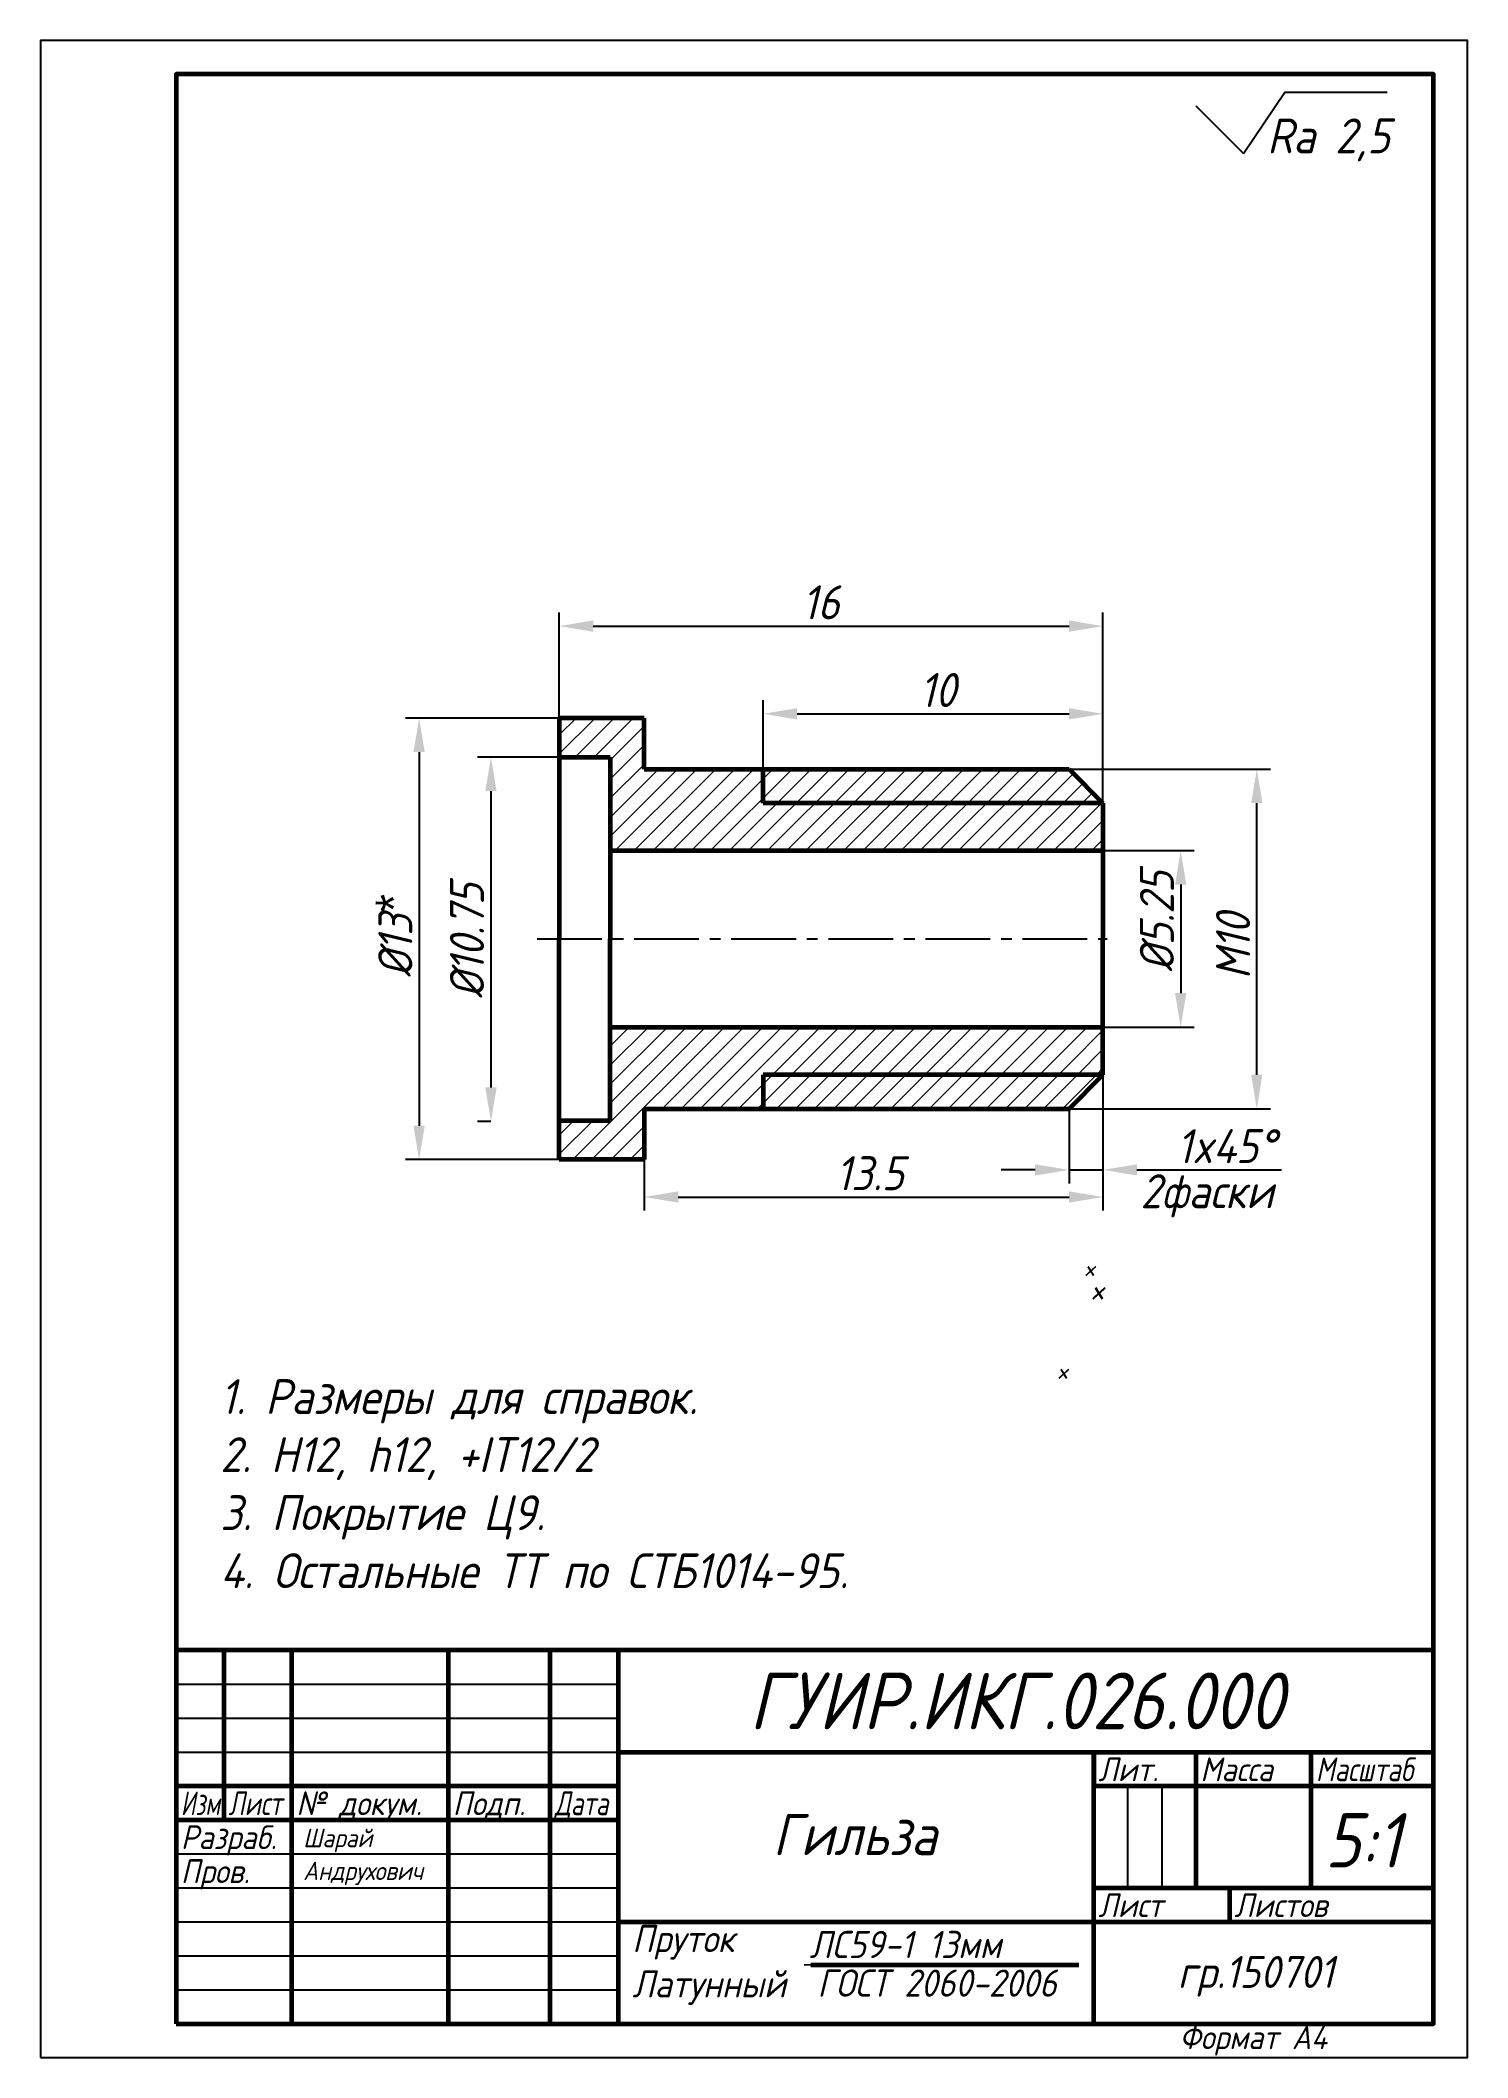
# Model space of a CAD drawing. Header units: millimetres. Extents: x 0 to 210, y 0 to 297.
import ezdxf

# ---------------------------------------------------------------- set-up
doc = ezdxf.new("R2010")
doc.units = ezdxf.units.MM
doc.header["$LTSCALE"] = 0.5
doc.linetypes.add('осевая2', pattern=[28.575, 19.05, -3.175, 3.175, -3.175])
doc.layers.get('0').update_dxf_attribs({"lineweight": 60})
doc.layers.get('Defpoints').update_dxf_attribs({"color": 5})
doc.layers.add('1-оси', color=1, linetype='осевая2')
doc.layers.add('3-размеры', color=6, linetype='Continuous')
doc.layers.add('4-текст', color=7, linetype='Continuous', true_color=0x00ad00)
doc.styles.get("Standard").update_dxf_attribs({"font": 'ISOCPEUI.TTF', "width": 0.9})
doc.dimstyles.new('Standart', dxfattribs={"dimtxt": 5, "dimasz": 5, "dimexe": 2, "dimexo": 0, "dimgap": 1, "dimtad": 1, "dimtoh": 1, "dimdec": 0, "dimtxsty": 'Standard', "dimcen": 2.5, "dimadec": 0, "dimazin": 0, "dimtfac": 1, "dimtdec": 0, "dimtmove": 0, "dimatfit": 3, "dimldrblk": 'DOTSMALL', "dimfxl": 1, "dimarcsym": 0})
pattern_1 = [(45, (47.6012, 39.7144), (-1.403165, 1.403165), [])]

# ---------------------------------------------------------------- blocks, each defined once
blk = doc.blocks.new('*D6')
at = {"layer": '3-размеры', "color": 0, "lineweight": -2, "transparency": 16777216}
for p, q in [((76.35, 197.21), (76.35, 212.76)), ((156.35, 184.71), (156.35, 212.76)), ((81.35, 210.76), (151.35, 210.76))]:
    blk.add_line(p, q, dxfattribs=at)
at = {"layer": '3-размеры', "color": 0, "transparency": 16777216}
for points in [[(81.35, 211.6), (81.35, 209.93), (76.35, 210.76)], [(151.35, 211.6), (151.35, 209.93), (156.35, 210.76)]]:
    blk.add_solid(points, dxfattribs=at)
at = {"layer": 'Defpoints', "color": 0, "transparency": 16777216}
for p in [(156.35, 210.76), (76.35, 197.21), (156.35, 184.71)]:
    blk.add_point(p, dxfattribs=at)
at = {"layer": '3-размеры', "color": 0, "transparency": 16777216, "insert": (114.84, 214.26), "char_height": 5, "width": 4.425, "attachment_point": 5}
blk.add_mtext('16', dxfattribs=at)
blk = doc.blocks.new('_DotSmall')
at = {"color": 0, "linetype": 'ByBlock', "const_width": 0.5}
blk.add_lwpolyline([(-0.0625, 0, 1), (0.0625, 0, 1)], format="xyb", close=True, dxfattribs=at)
blk = doc.blocks.new('*D7')
at = {"layer": '3-размеры', "color": 0, "lineweight": -2, "transparency": 16777216}
for p, q in [((76.35, 197.21), (53.73, 197.21)), ((55.73, 192.21), (55.73, 137.21)), ((76.35, 132.21), (53.73, 132.21))]:
    blk.add_line(p, q, dxfattribs=at)
at = {"layer": '3-размеры', "color": 0, "transparency": 16777216}
for points in [[(54.89, 192.21), (56.56, 192.21), (55.73, 197.21)], [(54.89, 137.21), (56.56, 137.21), (55.73, 132.21)]]:
    blk.add_solid(points, dxfattribs=at)
at = {"layer": 'Defpoints', "color": 0, "transparency": 16777216}
for p in [(76.35, 197.21), (55.73, 132.21), (76.35, 132.21)]:
    blk.add_point(p, dxfattribs=at)
at = {"layer": '3-размеры', "color": 0, "transparency": 16777216, "insert": (52.02, 165.04), "char_height": 5, "width": 4.6875, "attachment_point": 5, "rotation": 90}
blk.add_mtext('%%C13{\\fArial|b0|i1|c204|p34;\\H1.08333x;*}', dxfattribs=at)
blk = doc.blocks.new('*D8')
at = {"layer": '3-размеры', "color": 0, "lineweight": -2, "transparency": 16777216}
for p, q in [((76.35, 191.46), (64.3, 191.46)), ((66.3, 186.46), (66.3, 142.84)), ((66.3, 137.84), (64.3, 137.84))]:
    blk.add_line(p, q, dxfattribs=at)
at = {"layer": '3-размеры', "color": 0, "transparency": 16777216}
for points in [[(65.46, 186.46), (67.13, 186.46), (66.3, 191.46)], [(65.46, 142.84), (67.13, 142.84), (66.3, 137.84)]]:
    blk.add_solid(points, dxfattribs=at)
at = {"layer": 'Defpoints', "color": 0, "transparency": 16777216}
for p in [(76.35, 191.46), (66.3, 137.84), (66.3, 137.84)]:
    blk.add_point(p, dxfattribs=at)
at = {"layer": '3-размеры', "color": 0, "transparency": 16777216, "insert": (62.77, 164.45), "char_height": 5, "width": 5.9898, "attachment_point": 5, "rotation": 90}
blk.add_mtext('%%C10.75', dxfattribs=at)
blk = doc.blocks.new('*D9')
at = {"layer": '3-размеры', "color": 0, "lineweight": -2, "transparency": 16777216}
for p, q in [((151.35, 189.71), (180.98, 189.71)), ((178.98, 144.71), (178.98, 184.71)), ((151.35, 139.71), (180.98, 139.71))]:
    blk.add_line(p, q, dxfattribs=at)
at = {"layer": '3-размеры', "color": 0, "transparency": 16777216}
for points in [[(178.15, 184.71), (179.81, 184.71), (178.98, 189.71)], [(178.15, 144.71), (179.81, 144.71), (178.98, 139.71)]]:
    blk.add_solid(points, dxfattribs=at)
at = {"layer": 'Defpoints', "color": 0, "transparency": 16777216}
for p in [(151.35, 189.71), (178.98, 189.71), (151.35, 139.71)]:
    blk.add_point(p, dxfattribs=at)
at = {"layer": '3-размеры', "color": 0, "transparency": 16777216, "insert": (175.48, 163.65), "char_height": 5, "attachment_point": 5, "rotation": 90}
blk.add_mtext('М10', dxfattribs=at)
blk = doc.blocks.new('*D10')
at = {"layer": '3-размеры', "color": 0, "lineweight": -2, "transparency": 16777216}
for p, q in [((156.35, 177.7), (169.78, 177.7)), ((167.78, 172.7), (167.78, 156.73)), ((156.35, 151.73), (169.78, 151.73))]:
    blk.add_line(p, q, dxfattribs=at)
at = {"layer": '3-размеры', "color": 0, "transparency": 16777216}
for points in [[(166.95, 172.7), (168.61, 172.7), (167.78, 177.7)], [(166.95, 156.73), (168.61, 156.73), (167.78, 151.73)]]:
    blk.add_solid(points, dxfattribs=at)
at = {"layer": 'Defpoints', "color": 0, "transparency": 16777216}
for p in [(156.35, 177.7), (156.35, 151.73), (167.78, 151.73)]:
    blk.add_point(p, dxfattribs=at)
at = {"layer": '3-размеры', "color": 0, "transparency": 16777216, "insert": (164.28, 167.3), "char_height": 5, "width": 14.9284, "attachment_point": 5, "rotation": 90}
blk.add_mtext('%%C5.25', dxfattribs=at)
blk = doc.blocks.new('*D11')
at = {"layer": '3-размеры', "color": 0, "lineweight": -2, "transparency": 16777216}
for p, q in [((156.35, 144.71), (156.35, 124.71)), ((88.85, 132.21), (88.85, 124.71)), ((93.85, 126.71), (151.35, 126.71))]:
    blk.add_line(p, q, dxfattribs=at)
at = {"layer": '3-размеры', "color": 0, "transparency": 16777216}
for points in [[(93.85, 127.54), (93.85, 125.88), (88.85, 126.71)], [(151.35, 127.54), (151.35, 125.88), (156.35, 126.71)]]:
    blk.add_solid(points, dxfattribs=at)
at = {"layer": 'Defpoints', "color": 0, "transparency": 16777216}
for p in [(156.35, 144.71), (88.85, 132.21), (156.35, 126.71)]:
    blk.add_point(p, dxfattribs=at)
at = {"layer": '3-размеры', "color": 0, "transparency": 16777216, "insert": (122.06, 130.21), "char_height": 5, "attachment_point": 5}
blk.add_mtext('13.5', dxfattribs=at)
blk = doc.blocks.new('*D12')
at = {"layer": '3-размеры', "color": 0, "lineweight": -2, "transparency": 16777216}
for p, q in [((106.35, 189.71), (106.35, 199.85)), ((156.35, 184.71), (156.35, 199.85)), ((111.35, 197.85), (151.35, 197.85))]:
    blk.add_line(p, q, dxfattribs=at)
at = {"layer": '3-размеры', "color": 0, "transparency": 16777216}
for points in [[(111.35, 198.68), (111.35, 197.01), (106.35, 197.85)], [(151.35, 198.68), (151.35, 197.01), (156.35, 197.85)]]:
    blk.add_solid(points, dxfattribs=at)
at = {"layer": 'Defpoints', "color": 0, "transparency": 16777216}
for p in [(156.35, 197.85), (106.35, 189.71), (156.35, 184.71)]:
    blk.add_point(p, dxfattribs=at)
at = {"layer": '3-размеры', "color": 0, "transparency": 16777216, "insert": (132.05, 201.35), "char_height": 5, "attachment_point": 5}
blk.add_mtext('10', dxfattribs=at)
blk = doc.blocks.new('*D14')
at = {"layer": '3-размеры', "color": 0, "lineweight": -2, "transparency": 16777216}
for p, q in [((151.35, 139.71), (151.35, 128.7)), ((156.35, 139.71), (156.35, 128.7)), ((146.35, 130.7), (141.35, 130.7)), ((151.35, 130.7), (156.35, 130.7)), ((161.35, 130.7), (182.63, 130.7))]:
    blk.add_line(p, q, dxfattribs=at)
at = {"layer": '3-размеры', "color": 0, "transparency": 16777216}
for points in [[(146.35, 131.53), (146.35, 129.87), (151.35, 130.7)], [(161.35, 131.53), (161.35, 129.87), (156.35, 130.7)]]:
    blk.add_solid(points, dxfattribs=at)
at = {"layer": 'Defpoints', "color": 0, "transparency": 16777216}
for p in [(151.35, 139.71), (156.35, 139.71), (156.35, 130.7)]:
    blk.add_point(p, dxfattribs=at)
at = {"layer": '3-размеры', "color": 0, "transparency": 16777216, "insert": (174.49, 134.2), "char_height": 5, "attachment_point": 5}
blk.add_mtext('1x45%%d', dxfattribs=at)

msp = doc.modelspace()

# ---------------------------------------------------------------- hatches: boundary and pattern name
at = {"lineweight": 13}
h = msp.add_hatch(dxfattribs=at)
h.set_pattern_fill('ANSI31', color=256, scale=0.625)
h.set_pattern_definition(pattern_1)
h.paths.add_polyline_path([(151.35, 189.71), (106.35, 189.71), (106.35, 184.71), (151.35, 184.71)], flags=17)
h.paths.add_polyline_path([(151.35, 189.71), (151.35, 184.71), (156.35, 184.71)])
h.paths.add_polyline_path([(151.35, 184.71), (106.35, 184.71), (106.35, 189.71), (88.85, 189.71), (88.85, 197.21), (76.35, 197.21), (76.35, 191.45), (83.85, 191.45), (83.85, 177.7), (151.35, 177.7)])
h = msp.add_hatch(dxfattribs=at)
h.set_pattern_fill('ANSI31', color=256, scale=0.625)
h.set_pattern_definition(pattern_1)
h.paths.add_polyline_path([(156.35, 184.71), (151.35, 184.71), (151.35, 177.7), (156.35, 177.7), (156.35, 177.84)])
h = msp.add_hatch(dxfattribs=at)
h.set_pattern_fill('ANSI31', color=256, scale=0.625)
h.set_pattern_definition(pattern_1)
h.paths.add_polyline_path([(151.35, 139.71), (106.35, 139.71), (106.35, 144.71), (151.35, 144.71)], flags=17)
h.paths.add_polyline_path([(151.35, 139.71), (151.35, 144.71), (156.35, 144.71)])
h.paths.add_polyline_path([(151.35, 144.71), (106.35, 144.71), (106.35, 139.71), (88.85, 139.71), (88.85, 132.21), (76.35, 132.21), (76.35, 137.98), (83.85, 137.98), (83.85, 151.73), (151.35, 151.73)])
h = msp.add_hatch(dxfattribs=at)
h.set_pattern_fill('ANSI31', color=256, scale=0.625)
h.set_pattern_definition(pattern_1)
h.paths.add_polyline_path([(156.35, 144.71), (151.35, 144.71), (151.35, 151.73), (156.35, 151.73), (156.35, 151.59)])

# ---------------------------------------------------------------- linework, layer by layer
for p, q in [((88.85, 197.21), (76.35, 197.21)), ((76.35, 197.21), (76.35, 191.46)), ((88.85, 189.71), (88.85, 197.21)), ((76.35, 191.45), (83.85, 191.45)), ((76.35, 191.45), (76.35, 164.71)), ((83.85, 191.45), (83.85, 177.7)), ((88.85, 189.71), (151.35, 189.71)), ((106.35, 184.71), (106.35, 189.71)), ((151.35, 189.71), (156.35, 184.71)), ((156.35, 184.71), (106.35, 184.71)), ((156.35, 184.71), (156.35, 177.7)), ((83.85, 177.7), (156.35, 177.7)), ((83.85, 177.7), (83.85, 164.71)), ((156.35, 177.84), (156.35, 164.71)), ((76.35, 137.98), (76.35, 164.71)), ((83.85, 151.73), (83.85, 164.71)), ((156.35, 151.59), (156.35, 164.71)), ((83.85, 137.98), (83.85, 151.73)), ((83.85, 151.73), (156.35, 151.73)), ((156.35, 144.71), (156.35, 151.73)), ((156.35, 144.71), (106.35, 144.71)), ((106.35, 144.71), (106.35, 139.71)), ((151.35, 139.71), (156.35, 144.71)), ((88.85, 139.71), (151.35, 139.71)), ((88.85, 139.71), (88.85, 132.21)), ((76.35, 137.98), (83.85, 137.98)), ((76.35, 132.21), (76.35, 137.96)), ((88.85, 132.21), (76.35, 132.21)), ((155, 45), (155, 40))]:
    msp.add_line(p, q)
at = {"lineweight": 60}
for p, q in [((205, 60), (20, 60)), ((27, 60), (27, 35)), ((37, 5), (37, 60)), ((60, 60), (60, 5)), ((75, 5), (75, 60)), ((85, 60), (85, 5)), ((85, 45), (205, 45)), ((155, 5), (155, 45)), ((170, 45), (170, 25)), ((187, 25), (187, 45)), ((20, 40), (85, 40)), ((155, 40), (205, 40)), ((20, 35), (85, 35)), ((155, 25), (205, 25)), ((175, 20), (175, 25)), ((85, 20), (205, 20))]:
    msp.add_line(p, q, dxfattribs=at)
at = {"lineweight": -3}
for p, q in [((20, 55), (85, 55)), ((20, 50), (85, 50)), ((20, 45), (85, 45)), ((160, 25), (160, 40)), ((165, 40), (165, 25)), ((20, 30), (85, 30)), ((20, 25), (85, 25)), ((20, 20), (85, 20)), ((20, 15), (85, 15)), ((20, 10), (85, 10))]:
    msp.add_line(p, q, dxfattribs=at)
at = {"color": 6}
msp.add_line((113.36, 13.65), (152.8, 13.65), dxfattribs=at)
at = {"lineweight": 60}
msp.add_lwpolyline([(20, 5), (205, 5), (205, 292), (20, 292)], close=True, dxfattribs=at)
at = {"layer": '1-оси'}
msp.add_line((73.08, 164.71), (156.98, 164.71), dxfattribs=at)
msp.add_line((73.08, 164.71), (156.98, 164.71), dxfattribs=at)
at = {"layer": '3-размеры'}
for p, q in [((177, 280.35), (183.08, 289.37)), ((183.08, 289.37), (198.18, 289.37)), ((170, 287.34), (177, 280.35)), ((113.36, 13.65), (112.36, 13.64))]:
    msp.add_line(p, q, dxfattribs=at)
at = {"layer": 'Defpoints'}
msp.add_lwpolyline([(0, 0), (210, 0), (210, 297), (0, 297)], close=True, dxfattribs=at)

# ---------------------------------------------------------------- texts
at = {"width": 0.9}
for s, height, p in [('˟', 3.21, (153.25, 113.19)), ('˟', 3.95, (154.15, 109.3)), ('˟', 3.21, (149.28, 98.05)), ('ГУИР.ИКГ.026.000', 8.3461, (104.28, 48.35)), ('Гильза', 6.077, (107.77, 29.81)), ('5:1', 8, (189, 28)), ('Шарай', 2.717, (38.67, 30.98)), ('Андрухович', 2.717, (38.67, 26.15)), ('гр.150701', 4.689, (167.35, 10.27))]:
    msp.add_text(s, height=height, dxfattribs=at).set_placement(p)
at = {"lineweight": -3, "width": 0.9}
msp.add_text('Формат А4', height=3.5, dxfattribs=at).set_placement((167.6, 1.25))
at = {"color": 6, "insert": (87.08, 19.53), "char_height": 4, "attachment_point": 1}
msp.add_mtext_dynamic_manual_height_columns('Пруток\\PЛатунный', width=30.5525, gutter_width=25, heights=[0], dxfattribs=at)
at = {"layer": '3-размеры', "width": 0.9}
msp.add_text('2фаски', height=5, dxfattribs=at).set_placement((161.86, 125.06))
at = {"layer": '3-размеры', "attachment_point": 1}
for s, width, insert, char_height in [('Ra 2,5', 33.3288, (180.5, 285.5), 5.126), ('1. Размеры для справок.\\P2. Н12, h12, +IT12/2\\P3. Покрытие Ц9.\\P4. Остальные ТТ по СТБ1014-95.', 115.0517, (26.47, 99.89), 5.1257), ('{\\H0.78037x;ЛС59-1 13мм}', 73.5305, (113.17, 18.66), 5.1257), ('ГОСТ 2060-2006', 60.8031, (114.33, 12.98), 4)]:
    msp.add_mtext_dynamic_manual_height_columns(s, width=width, gutter_width=25.63, heights=[0], dxfattribs=dict(at, insert=insert, char_height=char_height))
at = {"layer": '4-текст', "lineweight": -3}
for s, width, p in [('Лит.', 0.9, (155.67, 40.7)), ('Масса', 0.9, (170.67, 40.7)), ('Масштаб', 0.8, (187.67, 40.7)), ('Изм.', 0.7, (20.67, 35.7)), ('Лист', 0.75, (27.67, 35.7)), ('№ докум.', 0.9, (37.67, 35.7)), ('Подп.', 0.9, (60.67, 35.7)), ('Дата', 0.75, (75.67, 35.7)), ('Разраб.', 0.9, (20.67, 30.7)), ('Пров.', 0.9, (20.67, 25.7)), ('Лист', 0.9, (155.67, 20.7)), ('Листов', 0.9, (175.67, 20.7))]:
    msp.add_text(s, height=3.5, dxfattribs=dict(at, width=width)).set_placement(p)

# ---------------------------------------------------------------- dimensions: what is measured, and where the dimension line sits
at = {"layer": '3-размеры'}
for base, p1, p2, text, picture, middle in [((156.35, 210.76), (76.35, 197.21), (156.35, 184.71), '16', '*D6', (114.84, 210.76)), ((156.35, 197.85), (106.35, 189.71), (156.35, 184.71), '10', '*D12', (132.05, 197.85)), ((156.35, 126.71), (88.85, 132.21), (156.35, 144.71), '13.5', '*D11', (122.06, 126.71)), ((156.35, 130.7), (151.35, 139.71), (156.35, 139.71), '1x45%%d', '*D14', (174.49, 130.7))]:
    dim = msp.add_linear_dim(base=base, p1=p1, p2=p2, text=text, dimstyle='Standart', dxfattribs=at)
    dim.commit()
    dim.dimension.update_dxf_attribs({"geometry": picture, "text_midpoint": middle, "dimtype": 160})
for base, p1, p2, text, picture, middle in [((55.73, 132.21), (76.35, 197.21), (76.35, 132.21), '%%C13{\\fArial|b0|i1|c204|p34;\\H1.08333x;*}', '*D7', (55.73, 165.04)), ((66.3, 137.84), (76.35, 191.46), (66.3, 137.84), '%%C10.75', '*D8', (66.3, 164.45)), ((178.98, 189.71), (151.35, 139.71), (151.35, 189.71), 'М10', '*D9', (178.98, 163.65)), ((167.78, 151.73), (156.35, 177.7), (156.35, 151.73), '%%C5.25', '*D10', (167.78, 167.3))]:
    dim = msp.add_linear_dim(base=base, p1=p1, p2=p2, angle=90, text=text, dimstyle='Standart', dxfattribs=at)
    dim.commit()
    dim.dimension.update_dxf_attribs({"geometry": picture, "text_midpoint": middle, "dimtype": 160})

doc.saveas('drawing.dxf')
